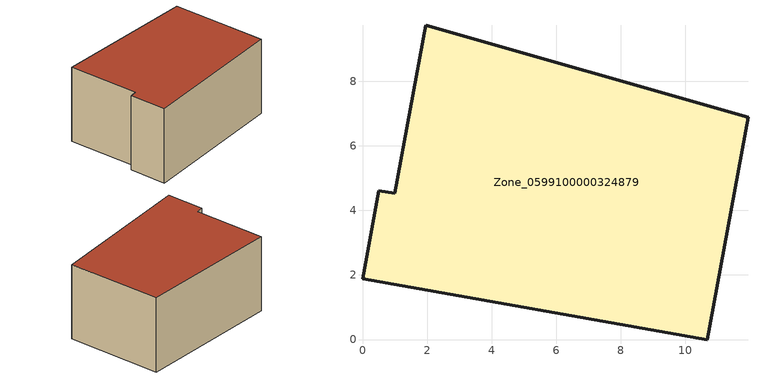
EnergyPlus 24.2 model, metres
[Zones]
Zone_0599100000324879
 floor ground (C_G): 10.68,0 0,1.88 0.5,4.61 1,4.53 1.95,9.73 11.94,6.88 z0
 wall outside (C_F): 1,4.53 0.5,4.61 0,1.88 10.68,0 11.94,6.88 1.95,9.73 1,4.53 z0:5.81
 roof outside (C_R): 11.94,6.88 1.95,9.73 1,4.53 0.5,4.61 0,1.88 10.68,0 z5.81
[BUILDING]
Pand.0599100000324879: North Axis=0; Terrain=City; Loads Convergence Tolerance Value=0.04; Temperature Convergence Tolerance Value=0.4; Solar Distribution=FullExterior; Maximum Number of Warmup Days=25; Minimum Number of Warmup Days=1
[Site:Location]
Rotterdam.The.Hague.AP_ZH_NLD Design_Conditions: Latitude=51.96; Longitude=4.45; Time Zone=1; Elevation=-4.5
[SITE:GROUNDTEMPERATURE:BUILDINGSURFACE]
18, 18, 18, 18, 18, 18, 18, 18, 18, 18, 18, 18
[MATERIAL] Thermal Absorptance=0.9; Solar Absorptance=0.7; Visible Absorptance=0.7
Name | Roughness | Thickness | Conductivity | Density | Specific Heat
G.TI.1992-2005 | MediumSmooth | 0.15 | 0.06 | 540 | 1210
F.TI.1992-2005 | Rough | 0.3 | 0.12 | 1920 | 840
R.TI.1992-2005 | MediumRough | 0.2 | 0.08 | 1500 | 1000
[CONSTRUCTION]
C_G: G.TI.1992-2005
C_F: F.TI.1992-2005
C_R: R.TI.1992-2005
[ZONE]
Zone_0599100000324879: Type=1; Multiplier=1; Ceiling Height=Autocalculate; Volume=Autocalculate; Floor Area=autocalculate; Part of Total Floor Area=Yes
[ZONEINFILTRATION:DESIGNFLOWRATE]
Infil_Zone_0599100000324879: Zone or ZoneList or Space or SpaceList=Zone_0599100000324879; Schedule=AlwaysOn; Design Flow Rate Calculation Method=Flow/Area; Flow Rate per Floor Area=0.0015; Constant Term Coefficient=1; Temperature Term Coefficient=0; Velocity Term Coefficient=0; Velocity Squared Term Coefficient=0
[HVACTEMPLATE:ZONE:IDEALLOADSAIRSYSTEM]
Zone_0599100000324879: Maximum Heating Supply Air Temperature=50; Minimum Cooling Supply Air Temperature=13; Maximum Heating Supply Air Humidity Ratio=0.0156; Minimum Cooling Supply Air Humidity Ratio=0.0077; Heating Limit=NoLimit; Cooling Limit=NoLimit; Dehumidification Control Type=ConstantSensibleHeatRatio; Cooling Sensible Heat Ratio=0.7; Dehumidification Setpoint=60; Humidification Control Type=None; Humidification Setpoint=30; Outdoor Air Method=None; Outdoor Air Flow Rate per Person=0.00944; Outdoor Air Flow Rate per Zone Floor Area=0; Outdoor Air Flow Rate per Zone=0; Demand Controlled Ventilation Type=None; Outdoor Air Economizer Type=NoEconomizer; Heat Recovery Type=None; Sensible Heat Recovery Effectiveness=0.7; Latent Heat Recovery Effectiveness=0.65
[ZONECONTROL:THERMOSTAT]
ThermostatControl_Zone_0599100000324879: Zone or ZoneList=Zone_0599100000324879; Control Type Schedule=DualSetpointControlType; Control 1=Thermostat_Zone_0599100000324879; Temperature Difference Between Cutout And Setpoint=0
[THERMOSTATSETPOINT:DUALSETPOINT]
Thermostat_Zone_0599100000324879: Heating Setpoint Temperature Schedule=HeatingSetpoint_Zone_0599100000324879; Cooling Setpoint Temperature Schedule=CoolingSetpoint_Zone_0599100000324879
[SCHEDULE:COMPACT]
HeatingSetpoint_Zone_0599100000324879: Through: 12/31, For: AllDays, Until: 24:00, 21
CoolingSetpoint_Zone_0599100000324879: Through: 12/31, For: AllDays, Until: 24:00, 24
DualSetpointControlType: Through: 12/31, For: AllDays, Until: 24:00, 4
AlwaysOn: Through: 12/31, For: AllDays, Until: 24:00, 1
